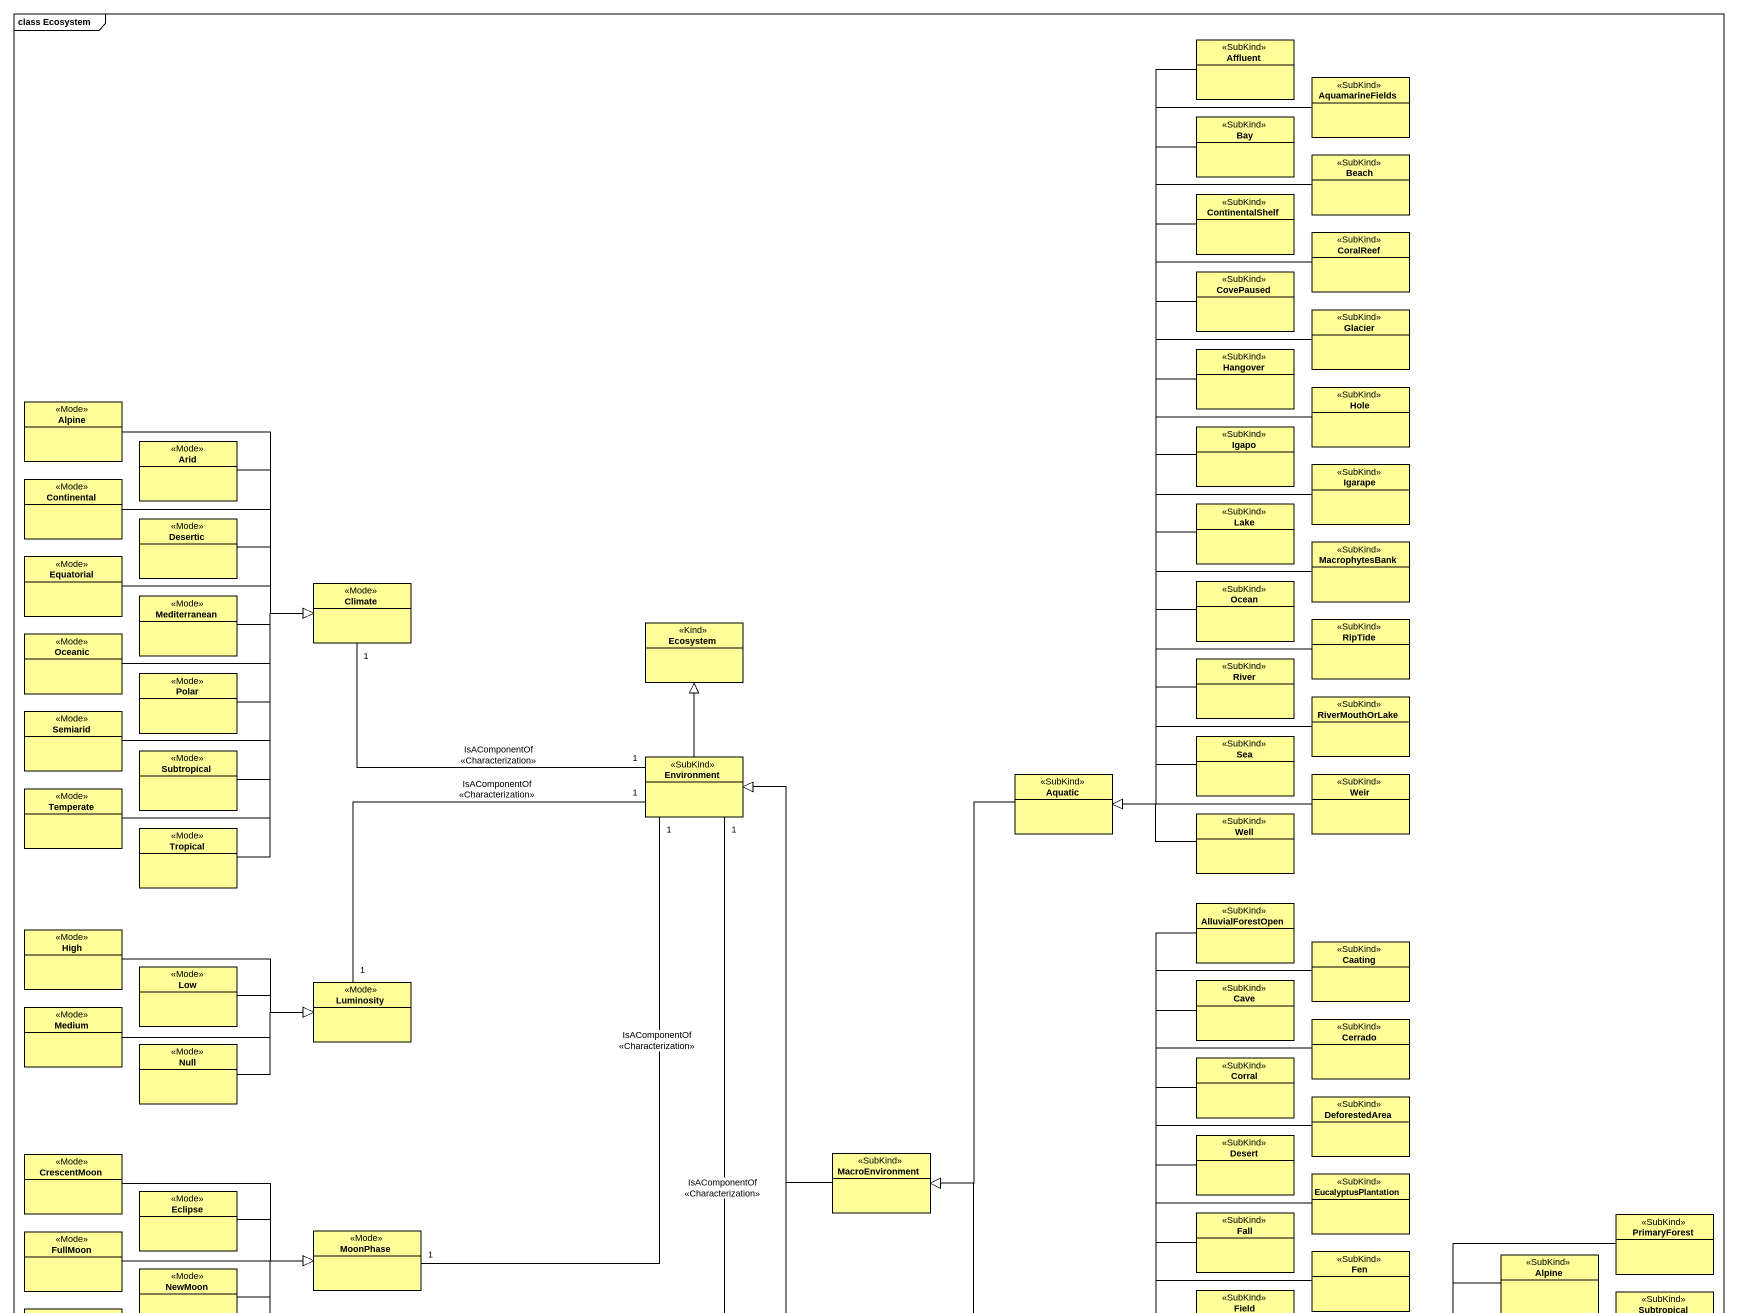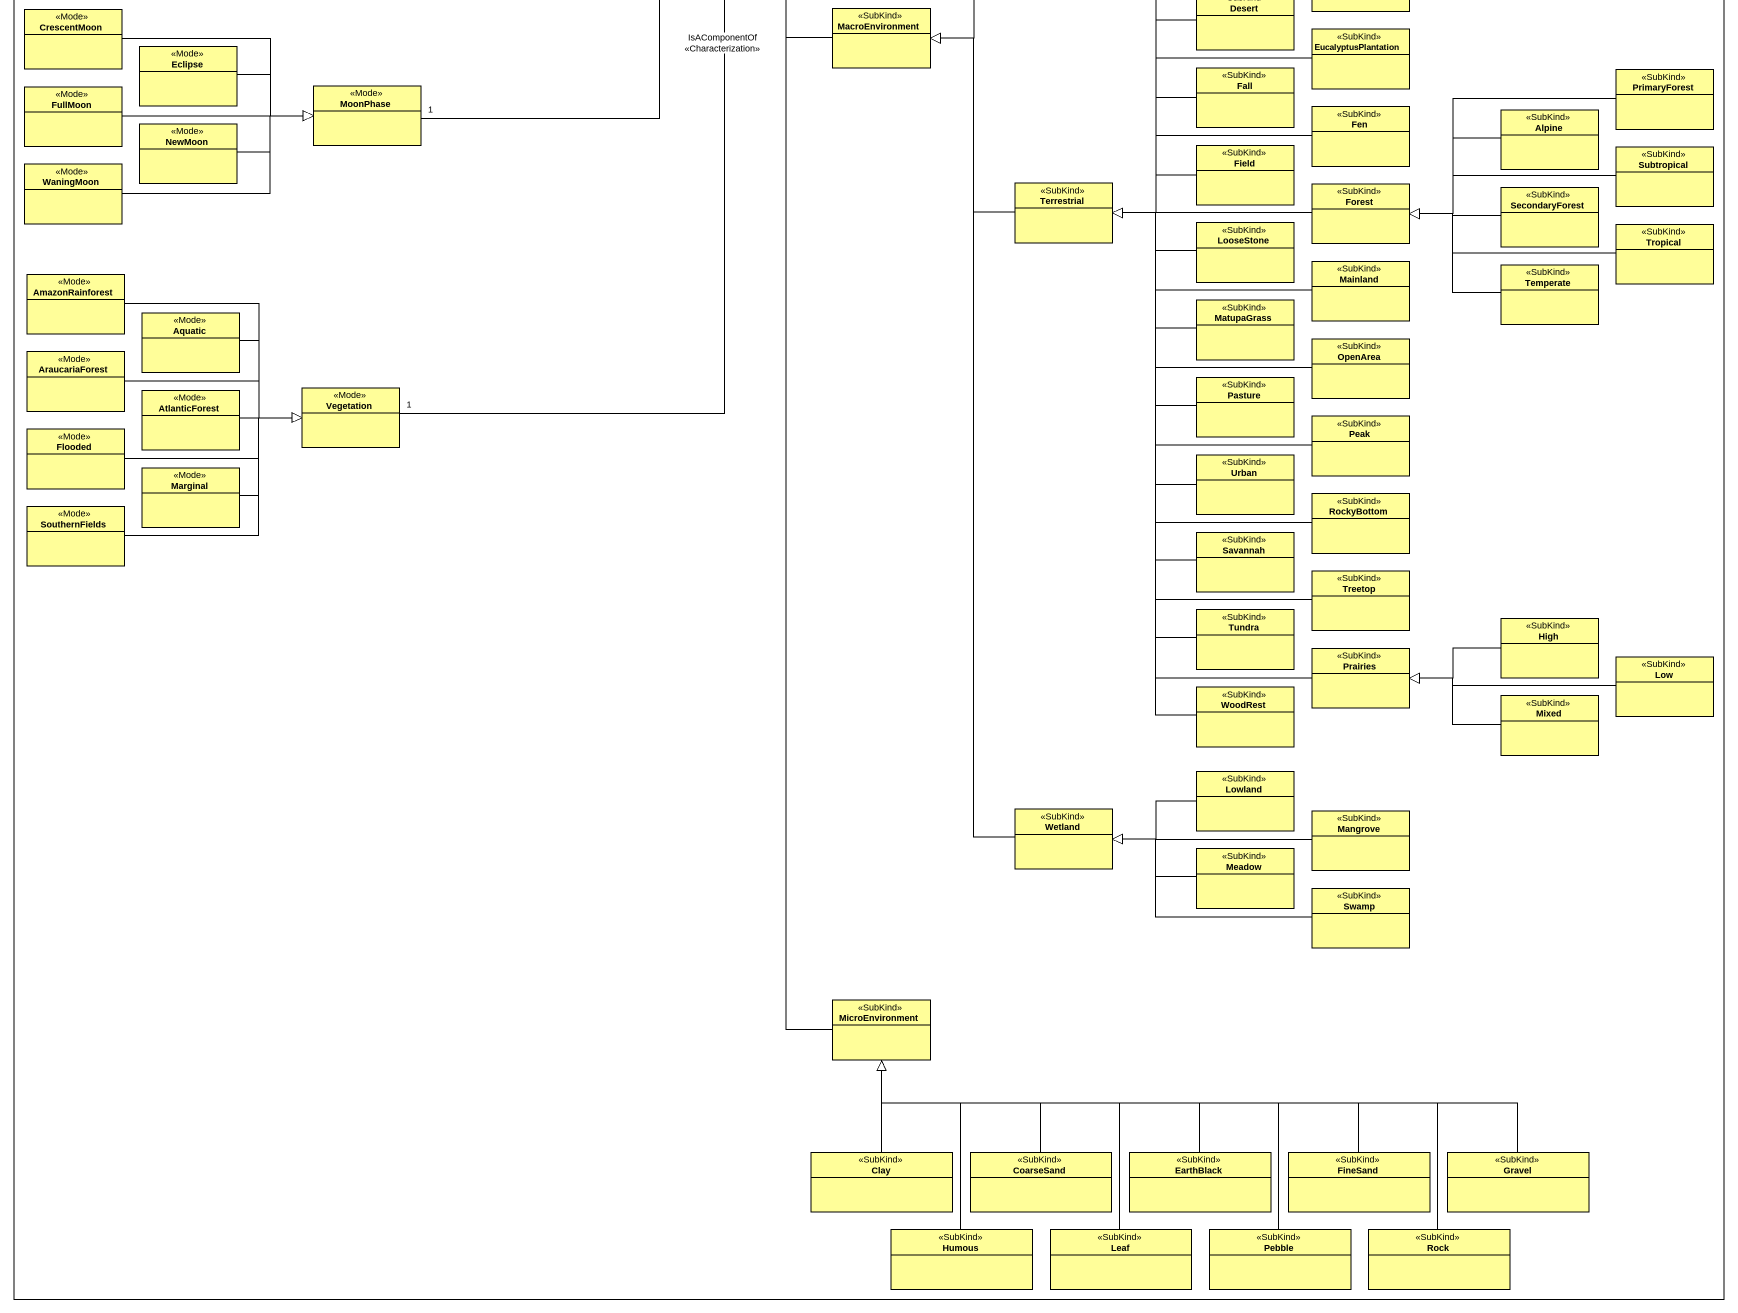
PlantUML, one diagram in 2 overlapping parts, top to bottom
@startuml
mainframe class Ecosystem
hide circle
hide empty members
class Affluent <<SubKind>> #FFFE99
class AquamarineFields <<SubKind>> #FFFE99
class Bay <<SubKind>> #FFFE99
class Beach <<SubKind>> #FFFE99
class ContinentalShelf <<SubKind>> #FFFE99
class CoralReef <<SubKind>> #FFFE99
class CovePaused <<SubKind>> #FFFE99
class Glacier <<SubKind>> #FFFE99
class Hangover <<SubKind>> #FFFE99
class Alpine <<Mode>> #FFFE99
class Hole <<SubKind>> #FFFE99
class Arid <<Mode>> #FFFE99
class Igapo <<SubKind>> #FFFE99
class Continental <<Mode>> #FFFE99
class Igarape <<SubKind>> #FFFE99
class Desertic <<Mode>> #FFFE99
class Lake <<SubKind>> #FFFE99
class Equatorial <<Mode>> #FFFE99
class MacrophytesBank <<SubKind>> #FFFE99
class Mediterranean <<Mode>> #FFFE99
class Climate <<Mode>> #FFFE99
class Ocean <<SubKind>> #FFFE99
class Oceanic <<Mode>> #FFFE99
class Ecosystem <<Kind>> #FFFE99
class RipTide <<SubKind>> #FFFE99
class Polar <<Mode>> #FFFE99
class River <<SubKind>> #FFFE99
class Semiarid <<Mode>> #FFFE99
class RiverMouthOrLake <<SubKind>> #FFFE99
class Subtropical <<Mode>> #FFFE99
class Environment <<SubKind>> #FFFE99
class Sea <<SubKind>> #FFFE99
class Temperate <<Mode>> #FFFE99
class Aquatic <<SubKind>> #FFFE99
class Weir <<SubKind>> #FFFE99
class Tropical <<Mode>> #FFFE99
class Well <<SubKind>> #FFFE99
class AlluvialForestOpen <<SubKind>> #FFFE99
class High <<Mode>> #FFFE99
class Caating <<SubKind>> #FFFE99
class Low <<Mode>> #FFFE99
class Luminosity <<Mode>> #FFFE99
class Cave <<SubKind>> #FFFE99
class Medium <<Mode>> #FFFE99
class Cerrado <<SubKind>> #FFFE99
class Null <<Mode>> #FFFE99
class Corral <<SubKind>> #FFFE99
class DeforestedArea <<SubKind>> #FFFE99
class Desert <<SubKind>> #FFFE99
class CrescentMoon <<Mode>> #FFFE99
class MacroEnvironment <<SubKind>> #FFFE99
class EucalyptusPlantation <<SubKind>> #FFFE99
class Eclipse <<Mode>> #FFFE99
class Fall <<SubKind>> #FFFE99
class PrimaryForest <<SubKind>> #FFFE99
class FullMoon <<Mode>> #FFFE99
class MoonPhase <<Mode>> #FFFE99
class Fen <<SubKind>> #FFFE99
class "Alpine" as Alpine_2 <<SubKind>> #FFFE99
class NewMoon <<Mode>> #FFFE99
class Field <<SubKind>> #FFFE99
class "Subtropical" as Subtropical_2 <<SubKind>> #FFFE99
class WaningMoon <<Mode>> #FFFE99
class Terrestrial <<SubKind>> #FFFE99
class Forest <<SubKind>> #FFFE99
class SecondaryForest <<SubKind>> #FFFE99
class LooseStone <<SubKind>> #FFFE99
class "Tropical" as Tropical_2 <<SubKind>> #FFFE99
class AmazonRainforest <<Mode>> #FFFE99
class Mainland <<SubKind>> #FFFE99
class "Temperate" as Temperate_2 <<SubKind>> #FFFE99
class "Aquatic" as Aquatic_2 <<Mode>> #FFFE99
class MatupaGrass <<SubKind>> #FFFE99
class AraucariaForest <<Mode>> #FFFE99
class OpenArea <<SubKind>> #FFFE99
class AtlanticForest <<Mode>> #FFFE99
class Vegetation <<Mode>> #FFFE99
class Pasture <<SubKind>> #FFFE99
class Flooded <<Mode>> #FFFE99
class Peak <<SubKind>> #FFFE99
class Marginal <<Mode>> #FFFE99
class Urban <<SubKind>> #FFFE99
class SouthernFields <<Mode>> #FFFE99
class RockyBottom <<SubKind>> #FFFE99
class Savannah <<SubKind>> #FFFE99
class Treetop <<SubKind>> #FFFE99
class Tundra <<SubKind>> #FFFE99
class "High" as High_2 <<SubKind>> #FFFE99
class Prairies <<SubKind>> #FFFE99
class "Low" as Low_2 <<SubKind>> #FFFE99
class WoodRest <<SubKind>> #FFFE99
class Mixed <<SubKind>> #FFFE99
class Lowland <<SubKind>> #FFFE99
class Wetland <<SubKind>> #FFFE99
class Mangrove <<SubKind>> #FFFE99
class Meadow <<SubKind>> #FFFE99
class Swamp <<SubKind>> #FFFE99
class MicroEnvironment <<SubKind>> #FFFE99
class Clay <<SubKind>> #FFFE99
class CoarseSand <<SubKind>> #FFFE99
class EarthBlack <<SubKind>> #FFFE99
class FineSand <<SubKind>> #FFFE99
class Gravel <<SubKind>> #FFFE99
class Humous <<SubKind>> #FFFE99
class Leaf <<SubKind>> #FFFE99
class Pebble <<SubKind>> #FFFE99
class Rock <<SubKind>> #FFFE99
Affluent --|> Aquatic
AquamarineFields --|> Aquatic
Bay --|> Aquatic
Beach --|> Aquatic
ContinentalShelf --|> Aquatic
CoralReef --|> Aquatic
CovePaused --|> Aquatic
Glacier --|> Aquatic
Hangover --|> Aquatic
Alpine --|> Climate
Hole --|> Aquatic
Arid --|> Climate
Igapo --|> Aquatic
Continental -right-|> Climate
Igarape --|> Aquatic
Desertic -right-|> Climate
Lake --|> Aquatic
Equatorial -right-|> Climate
MacrophytesBank --|> Aquatic
Mediterranean -right-|> Climate
Climate "1" -right- "1" Environment : IsAComponentOf\n<<Characterization>>
Ocean --|> Aquatic
Oceanic -right-|> Climate
RipTide -left-|> Aquatic
Polar -right-|> Climate
River --|> Aquatic
Semiarid -right-|> Climate
RiverMouthOrLake -left-|> Aquatic
Subtropical -up-|> Climate
Environment -up-|> Ecosystem
Sea -left-|> Aquatic
Temperate -up-|> Climate
Aquatic --|> MacroEnvironment
Weir -left-|> Aquatic
Tropical -up-|> Climate
Well -left-|> Aquatic
AlluvialForestOpen --|> Terrestrial
High -right-|> Luminosity
Caating --|> Terrestrial
Low -right-|> Luminosity
Luminosity "1" -up- "1" Environment : IsAComponentOf\n<<Characterization>>
Cave --|> Terrestrial
Medium -right-|> Luminosity
Cerrado --|> Terrestrial
Null -right-|> Luminosity
Corral --|> Terrestrial
DeforestedArea --|> Terrestrial
Desert --|> Terrestrial
CrescentMoon -right-|> MoonPhase
MacroEnvironment -up-|> Environment
EucalyptusPlantation -left-|> Terrestrial
Eclipse -right-|> MoonPhase
Fall --|> Terrestrial
PrimaryForest -left-|> Forest
FullMoon -right-|> MoonPhase
MoonPhase "1" -up- "1" Environment : IsAComponentOf\n<<Characterization>>
Fen -left-|> Terrestrial
Alpine_2 -left-|> Forest
NewMoon -right-|> MoonPhase
Field -left-|> Terrestrial
Subtropical_2 -left-|> Forest
WaningMoon -right-|> MoonPhase
Terrestrial -up-|> MacroEnvironment
Forest -left-|> Terrestrial
SecondaryForest -left-|> Forest
LooseStone -left-|> Terrestrial
Tropical_2 -left-|> Forest
AmazonRainforest -right-|> Vegetation
Mainland -left-|> Terrestrial
Temperate_2 -left-|> Forest
Aquatic_2 -right-|> Vegetation
MatupaGrass -up-|> Terrestrial
AraucariaForest -right-|> Vegetation
OpenArea -left-|> Terrestrial
AtlanticForest -right-|> Vegetation
Vegetation "1" -up- "1" Environment : IsAComponentOf\n<<Characterization>>
Pasture -up-|> Terrestrial
Flooded -right-|> Vegetation
Peak -up-|> Terrestrial
Marginal -right-|> Vegetation
Urban -up-|> Terrestrial
SouthernFields -right-|> Vegetation
RockyBottom -up-|> Terrestrial
Savannah -up-|> Terrestrial
Treetop -up-|> Terrestrial
Tundra -up-|> Terrestrial
High_2 -left-|> Prairies
Prairies -up-|> Terrestrial
Low_2 -left-|> Prairies
WoodRest -up-|> Terrestrial
Mixed -left-|> Prairies
Lowland -left-|> Wetland
Wetland -up-|> MacroEnvironment
Mangrove -left-|> Wetland
Meadow -left-|> Wetland
Swamp -left-|> Wetland
MicroEnvironment -up-|> Environment
Clay -up-|> MicroEnvironment
CoarseSand -up-|> MicroEnvironment
EarthBlack -left-|> MicroEnvironment
FineSand -left-|> MicroEnvironment
Gravel -left-|> MicroEnvironment
Humous -up-|> MicroEnvironment
Leaf -up-|> MicroEnvironment
Pebble -left-|> MicroEnvironment
Rock -left-|> MicroEnvironment
@enduml
